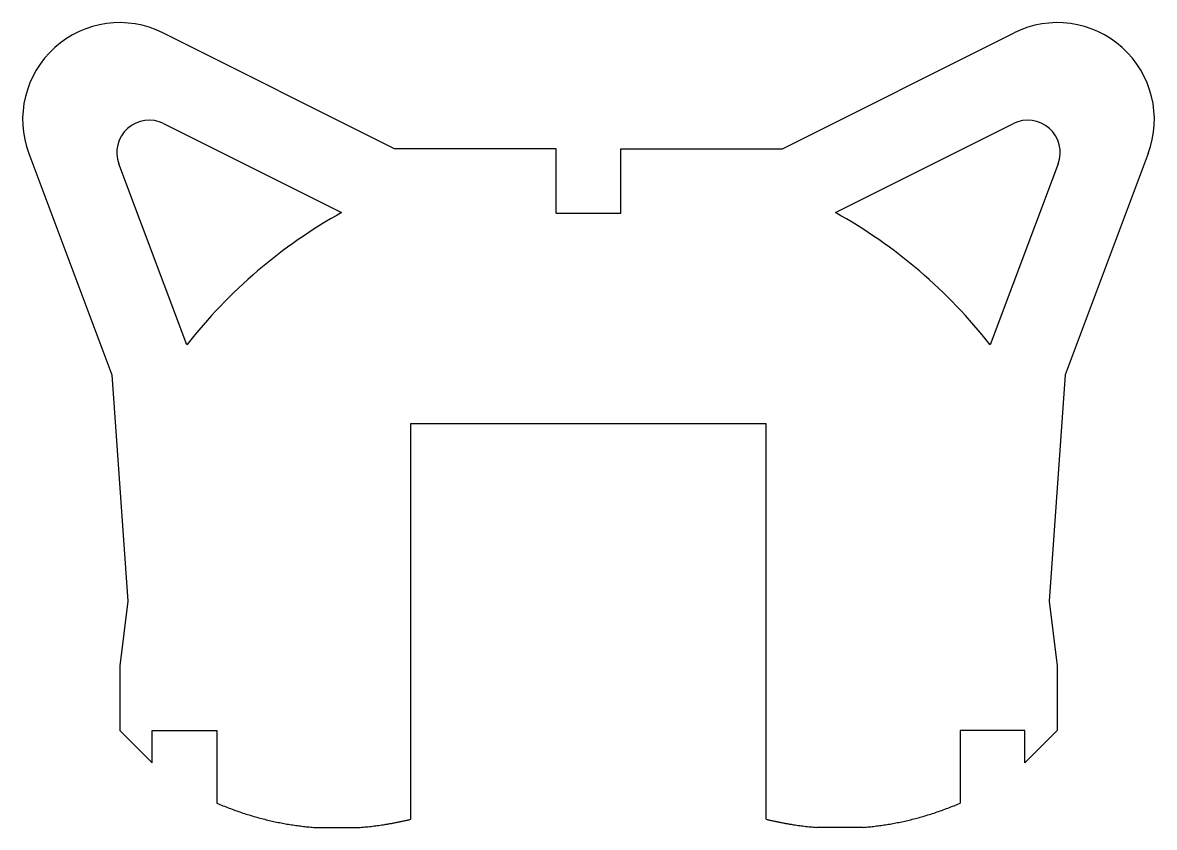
# Model space of a CAD drawing. Header units: millimetres. Extents: x -35 to 35, y -49 to 0.8.
import ezdxf

# ---------------------------------------------------------------- set-up
doc = ezdxf.new("R2010")
doc.units = ezdxf.units.MM

msp = doc.modelspace()

# ---------------------------------------------------------------- linework, layer by layer
at = {"color": 7, "linetype": 'Continuous', "lineweight": 25}
for p, q in [((-12, -7), (-26.334, 0.167)), ((12, -7), (26.334, 0.167)), ((-26.292, -5.444), (-15.276, -10.952)), ((15.276, -10.952), (26.292, -5.444)), ((-2, -7), (-12, -7)), ((-2, -11), (-2, -7)), ((2, -7), (12, -7)), ((2, -11), (2, -7)), ((-34.635, -7.306), (-29.5, -21)), ((34.635, -7.306), (29.5, -21)), ((-24.855, -19.148), (-29.059, -7.935)), ((29.059, -7.935), (24.855, -19.148)), ((-2, -11), (2, -11)), ((-29.5, -21), (-28.5, -35)), ((29.5, -21), (28.5, -35)), ((-11, -48.5), (-11, -24)), ((-11, -24), (11, -24)), ((11, -48.5), (11, -24)), ((-28.5, -35), (-29, -39)), ((28.5, -35), (29, -39)), ((-29, -39), (-29, -43)), ((29, -39), (29, -43)), ((-29, -43), (-27, -45)), ((-27, -45), (-27, -43)), ((-27, -43), (-23, -43)), ((-23, -43), (-23, -47.5)), ((23, -43), (23, -47.5)), ((27, -43), (23, -43)), ((27, -45), (27, -43)), ((29, -43), (27, -45)), ((-17, -49), (-14.122, -49)), ((17, -49), (14.122, -49))]:
    msp.add_line(p, q, dxfattribs=at)
for centre, radius, start, end in [((-29.017, -5.2), 6, 63.43495, 200.55605), ((29.017, -5.2), 6, 339.44395, 116.56505), ((-27.187, -7.233), 2, 63.43495, 200.55605), ((27.187, -7.233), 2, 339.44395, 116.56505), ((0, -38.5), 31.5, 119.00974, 142.09519), ((0, -38.5), 31.5, 37.90481, 60.99026)]:
    msp.add_arc(centre, radius, start, end, dxfattribs=at)
for points in [[(-23, -47.5), (-20.041, -48.76), (-17, -49)], [(17, -49), (20.041, -48.76), (23, -47.5)], [(-14.122, -49), (-12.572, -48.879), (-11, -48.5)], [(11, -48.5), (12.572, -48.879), (14.122, -49)]]:
    msp.add_open_spline(points, degree=2, dxfattribs=at)

doc.saveas('drawing.dxf')
